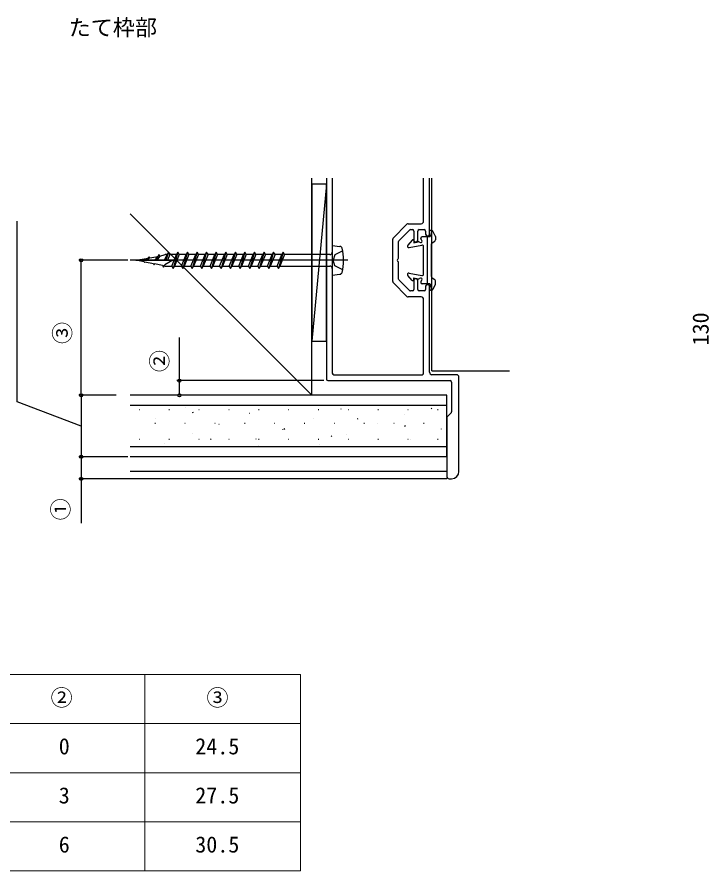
# Model space of a CAD drawing. Units: millimetres, scale not verified. Extents: x -525 to 525, y -808 to 806.
# Drawn here: x -310.9 to -29, y -372.2 to -24.4 of the extents above; entities that cross this region are included whole.
import ezdxf
from ezdxf.enums import TextEntityAlignment as Align

# ---------------------------------------------------------------- set-up
doc = ezdxf.new("R2010")
doc.units = ezdxf.units.MM
doc.header["$LTSCALE"] = 4
doc.layers.add('0-1_TABLE1', color=7, linetype='Continuous', lineweight=18)
for name, color, linetype in [('0-2_USER1', 3, 'Continuous'), ('0-3_YKK_11', 7, 'Continuous'), ('0-4_YKK_12', 2, 'Continuous'), ('0-5_YKK_13', 4, 'Continuous'), ('0-7_YKK_D', 6, 'Continuous'), ('0-9_YSS_K', 3, 'Continuous')]:
    doc.layers.add(name, color=color, linetype=linetype)
doc.styles.add('ＭＳ ゴシック', font='')
doc.styles.get('ＭＳ ゴシック').set_extended_font_data('MS Gothic')

msp = doc.modelspace()

# ---------------------------------------------------------------- linework, layer by layer
at = {"layer": '0-1_TABLE1'}
for p, q in [((-485.913, -292.249), (-195.413, -292.249)), ((-258.913, -292.249), (-258.913, -372.249)), ((-195.413, -292.249), (-195.413, -372.249)), ((-485.913, -312.249), (-195.413, -312.249)), ((-485.913, -332.249), (-195.413, -332.249)), ((-485.913, -352.249), (-195.413, -352.249)), ((-485.913, -372.249), (-195.413, -372.249))]:
    msp.add_line(p, q, dxfattribs=at)
at = {"layer": '0-3_YKK_11'}
for p, q in [((-184.868, -90.001), (-184.868, -171.917)), ((-182.468, -90.001), (-182.468, -169.517)), ((-145.268, -107.617), (-145.268, -90.001)), ((-142.868, -112.917), (-142.868, -90.001)), ((-157.692, -114.441), (-152.043, -108.793)), ((-155.292, -115.435), (-151.049, -111.193)), ((-151.619, -108.617), (-146.268, -108.617)), ((-150.625, -111.017), (-149.868, -111.017)), ((-147.068, -111.017), (-145.068, -111.017)), ((-149.268, -111.617), (-149.268, -115.417)), ((-147.668, -115.417), (-147.668, -111.617)), ((-144.468, -111.617), (-144.468, -112.917)), ((-143.868, -113.517), (-143.468, -113.517)), ((-157.868, -132.169), (-157.868, -114.866)), ((-148.668, -116.017), (-148.268, -116.017)), ((-151.049, -135.841), (-155.292, -131.599)), ((-149.268, -131.617), (-149.268, -135.417)), ((-148.268, -131.017), (-148.668, -131.017)), ((-147.668, -135.417), (-147.668, -131.617)), ((-152.043, -138.241), (-157.692, -132.593)), ((-144.468, -134.117), (-144.468, -135.417)), ((-143.468, -133.517), (-143.868, -133.517)), ((-142.868, -169.117), (-142.868, -134.117)), ((-146.268, -138.417), (-151.619, -138.417)), ((-149.868, -136.017), (-150.625, -136.017)), ((-145.068, -136.017), (-147.068, -136.017)), ((-145.268, -169.517), (-145.268, -139.417)), ((-181.868, -170.117), (-145.868, -170.117)), ((-131.868, -170.117), (-141.868, -170.117)), ((-184.268, -172.517), (-134.468, -172.517)), ((-133.868, -173.117), (-133.868, -185.269)), ((-130.868, -209.517), (-130.868, -171.117)), ((-135.868, -187.766), (-135.868, -211.517)), ((-134.043, -185.693), (-135.692, -187.341)), ((-134.868, -212.517), (-133.868, -212.517))]:
    msp.add_line(p, q, dxfattribs=at)
for points in [[(-155.708, -122.967), (-155.468, -122.601), (-155.468, -115.86)], [(-155.468, -131.174), (-155.468, -124.434), (-155.708, -124.067)]]:
    msp.add_lwpolyline(points, dxfattribs=at)
for centre, radius, start, end in [((-146.268, -107.617), 1, 270, 0), ((-151.619, -109.217), 0.6, 90, 135), ((-150.625, -111.617), 0.6, 90, 135), ((-149.868, -111.617), 0.6, 0, 90), ((-147.068, -111.617), 0.6, 90, 180), ((-145.068, -111.617), 0.6, 0, 90), ((-157.268, -114.866), 0.6, 135, 180), ((-143.868, -112.917), 0.6, 180, 270), ((-143.468, -112.917), 0.6, 270, 0), ((-154.868, -115.86), 0.6, 135, 180), ((-148.668, -115.417), 0.6, 180, 270), ((-148.268, -115.417), 0.6, 270, 0), ((-155.468, -123.517), 0.6, 113.57818, 246.42182), ((-154.868, -131.174), 0.6, 180, 225), ((-148.668, -131.617), 0.6, 90, 180), ((-148.268, -131.617), 0.6, 0, 90), ((-157.268, -132.169), 0.6, 180, 225), ((-149.868, -135.417), 0.6, 270, 0), ((-147.068, -135.417), 0.6, 180, 270), ((-145.068, -135.417), 0.6, 270, 0), ((-143.868, -134.117), 0.6, 90, 180), ((-143.468, -134.117), 0.6, 360, 90), ((-151.619, -137.817), 0.6, 225, 270), ((-150.625, -135.417), 0.6, 225, 270), ((-146.268, -139.417), 1, 360, 90), ((-181.868, -169.517), 0.6, 180, 270), ((-145.868, -169.517), 0.6, 270, 360), ((-141.868, -169.117), 1, 180, 270), ((-131.868, -171.117), 1, 0, 90), ((-184.268, -171.917), 0.6, 180, 270), ((-134.468, -173.117), 0.6, 0, 90), ((-135.268, -187.766), 0.6, 135, 180), ((-134.468, -185.269), 0.6, 315, 360), ((-134.868, -211.517), 1, 180, 270), ((-133.868, -209.517), 3, 270, 0)]:
    msp.add_arc(centre, radius, start, end, dxfattribs=at)
at = {"layer": '0-4_YKK_12'}
for q in [(-141.868, -90.001), (-110.263, -168.517)]:
    msp.add_line((-141.868, -168.517), q, dxfattribs=at)
at = {"layer": '0-5_YKK_13'}
for p, q in [((-146.468, -114.678), (-146.468, -114.517)), ((-142.868, -113.917), (-145.868, -113.917)), ((-143.668, -133.117), (-143.668, -113.917)), ((-142.479, -113.426), (-142.857, -111.809)), ((-142.039, -111.317), (-142.468, -111.317)), ((-140.531, -113.591), (-141.502, -111.649)), ((-140.468, -113.859), (-140.468, -115.185)), ((-182.468, -117.517), (-182.468, -129.517)), ((-182.468, -117.517), (-179.348, -117.845)), ((-149.967, -115.352), (-151.716, -117.319)), ((-151.157, -118.307), (-145.979, -117.328)), ((-149.268, -115.617), (-149.268, -116.417)), ((-149.268, -116.417), (-147.476, -115.969)), ((-145.268, -129.117), (-145.268, -117.917)), ((-142.068, -130.185), (-142.068, -116.85)), ((-141.786, -116.341), (-140.75, -115.694)), ((-253.168, -121.192), (-254.257, -123.517)), ((-252.809, -121.814), (-250.558, -121.177)), ((-250.903, -123.517), (-249.822, -121.177)), ((-249.822, -121.177), (-250.558, -121.177)), ((-249.268, -120.217), (-250.321, -123.517)), ((-248.714, -121.177), (-249.69, -123.517)), ((-245.922, -121.177), (-248.714, -121.177)), ((-247.872, -125.857), (-245.922, -121.177)), ((-245.368, -120.217), (-247.318, -126.817)), ((-244.814, -121.177), (-246.764, -125.857)), ((-242.022, -121.177), (-244.814, -121.177)), ((-243.972, -125.857), (-242.022, -121.177)), ((-241.468, -120.217), (-243.418, -126.817)), ((-240.914, -121.177), (-242.864, -125.857)), ((-238.122, -121.177), (-240.914, -121.177)), ((-240.072, -125.857), (-238.122, -121.177)), ((-237.568, -120.217), (-239.518, -126.817)), ((-237.014, -121.177), (-238.964, -125.857)), ((-234.222, -121.177), (-237.014, -121.177)), ((-236.172, -125.857), (-234.222, -121.177)), ((-233.668, -120.217), (-235.618, -126.817)), ((-233.114, -121.177), (-235.064, -125.857)), ((-230.322, -121.177), (-233.114, -121.177)), ((-232.272, -125.857), (-230.322, -121.177)), ((-229.768, -120.217), (-231.718, -126.817)), ((-229.214, -121.177), (-231.164, -125.857)), ((-226.422, -121.177), (-229.214, -121.177)), ((-228.372, -125.857), (-226.422, -121.177)), ((-225.868, -120.217), (-227.818, -126.817)), ((-225.314, -121.177), (-227.264, -125.857)), ((-222.522, -121.177), (-225.314, -121.177)), ((-224.472, -125.857), (-222.522, -121.177)), ((-221.968, -120.217), (-223.918, -126.817)), ((-221.414, -121.177), (-223.364, -125.857)), ((-218.622, -121.177), (-221.414, -121.177)), ((-220.572, -125.857), (-218.622, -121.177)), ((-218.068, -120.217), (-220.018, -126.817)), ((-217.514, -121.177), (-219.464, -125.857)), ((-214.722, -121.177), (-217.514, -121.177)), ((-216.672, -125.857), (-214.722, -121.177)), ((-214.168, -120.217), (-216.118, -126.817)), ((-213.614, -121.177), (-215.564, -125.857)), ((-210.822, -121.177), (-213.614, -121.177)), ((-212.772, -125.857), (-210.822, -121.177)), ((-210.268, -120.217), (-212.218, -126.817)), ((-209.714, -121.177), (-211.664, -125.857)), ((-206.922, -121.177), (-209.714, -121.177)), ((-208.872, -125.857), (-206.922, -121.177)), ((-206.368, -120.217), (-208.318, -126.817)), ((-205.814, -121.177), (-207.764, -125.857)), ((-203.022, -121.177), (-205.814, -121.177)), ((-204.972, -125.857), (-203.022, -121.177)), ((-202.468, -120.217), (-204.418, -126.817)), ((-201.914, -121.177), (-203.864, -125.857)), ((-183.468, -121.177), (-201.914, -121.177)), ((-176.184, -123.517), (-264.784, -123.517)), ((-262.468, -123.517), (-257.483, -122.638)), ((-259.138, -124.171), (-262.468, -123.517)), ((-259.138, -124.171), (-259.018, -124.38)), ((-258.879, -124.222), (-259.018, -124.38)), ((-255.374, -124.911), (-258.879, -124.222)), ((-258.457, -123.517), (-257.781, -122.976)), ((-257.068, -122.167), (-258.258, -123.517)), ((-256.86, -122.528), (-258.095, -123.517)), ((-256.86, -122.528), (-257.068, -122.167)), ((-256.86, -122.528), (-253.608, -121.955)), ((-251.61, -125.65), (-254.914, -125.001)), ((-254.646, -123.517), (-253.608, -121.955)), ((-252.809, -121.814), (-253.94, -123.517)), ((-250.558, -125.857), (-250.906, -125.789)), ((-250.672, -125.367), (-250.784, -125.577)), ((-250.558, -125.857), (-247.872, -125.857)), ((-246.764, -125.857), (-243.972, -125.857)), ((-242.864, -125.857), (-240.072, -125.857)), ((-238.964, -125.857), (-236.172, -125.857)), ((-235.064, -125.857), (-232.272, -125.857)), ((-231.164, -125.857), (-228.372, -125.857)), ((-227.264, -125.857), (-224.472, -125.857)), ((-223.364, -125.857), (-220.572, -125.857)), ((-219.464, -125.857), (-216.672, -125.857)), ((-215.564, -125.857), (-212.772, -125.857)), ((-211.664, -125.857), (-208.872, -125.857)), ((-207.764, -125.857), (-204.972, -125.857)), ((-203.864, -125.857), (-183.468, -125.857)), ((-182.468, -129.517), (-179.348, -129.189)), ((-149.967, -131.683), (-151.716, -129.716)), ((-151.157, -128.728), (-145.979, -129.707)), ((-149.268, -130.617), (-147.476, -131.065)), ((-149.268, -131.417), (-149.268, -130.617)), ((-141.786, -130.694), (-140.75, -131.341)), ((-140.468, -133.176), (-140.468, -131.85)), ((-146.468, -132.357), (-146.468, -132.517)), ((-142.868, -133.117), (-145.868, -133.117)), ((-142.479, -133.609), (-142.857, -135.226)), ((-140.531, -133.444), (-141.502, -135.386)), ((-142.039, -135.717), (-142.468, -135.717)), ((-135.868, -209.517), (-264.784, -209.517))]:
    msp.add_line(p, q, dxfattribs=at)
for points in [[(-252.809, -121.814), (-253.168, -121.192), (-253.608, -121.955)], [(-248.714, -121.177), (-249.268, -120.217), (-249.822, -121.177)], [(-244.814, -121.177), (-245.368, -120.217), (-245.922, -121.177)], [(-240.914, -121.177), (-241.468, -120.217), (-242.022, -121.177)], [(-237.014, -121.177), (-237.568, -120.217), (-238.122, -121.177)], [(-233.114, -121.177), (-233.668, -120.217), (-234.222, -121.177)], [(-229.214, -121.177), (-229.768, -120.217), (-230.322, -121.177)], [(-225.314, -121.177), (-225.868, -120.217), (-226.422, -121.177)], [(-221.414, -121.177), (-221.968, -120.217), (-222.522, -121.177)], [(-217.514, -121.177), (-218.068, -120.217), (-218.622, -121.177)], [(-213.614, -121.177), (-214.168, -120.217), (-214.722, -121.177)], [(-209.714, -121.177), (-210.268, -120.217), (-210.822, -121.177)], [(-205.814, -121.177), (-206.368, -120.217), (-206.922, -121.177)], [(-201.914, -121.177), (-202.468, -120.217), (-203.022, -121.177)], [(-178.252, -119.617), (-181.488, -121.23), (-182.059, -123.52)], [(-262.468, -123.517), (-247.468, -123.517), (-250.672, -125.367)], [(-255.374, -124.911), (-255.118, -125.355), (-254.914, -125.001)], [(-178.253, -127.423), (-181.488, -125.81), (-182.059, -123.52)], [(-251.61, -125.65), (-251.218, -126.33), (-250.784, -125.577)], [(-247.872, -125.857), (-247.318, -126.817), (-246.764, -125.857)], [(-243.972, -125.857), (-243.418, -126.817), (-242.864, -125.857)], [(-240.072, -125.857), (-239.518, -126.817), (-238.964, -125.857)], [(-236.172, -125.857), (-235.618, -126.817), (-235.064, -125.857)], [(-232.272, -125.857), (-231.718, -126.817), (-231.164, -125.857)], [(-228.372, -125.857), (-227.818, -126.817), (-227.264, -125.857)], [(-224.472, -125.857), (-223.918, -126.817), (-223.364, -125.857)], [(-220.572, -125.857), (-220.018, -126.817), (-219.464, -125.857)], [(-216.672, -125.857), (-216.118, -126.817), (-215.564, -125.857)], [(-212.772, -125.857), (-212.218, -126.817), (-211.664, -125.857)], [(-208.872, -125.857), (-208.318, -126.817), (-207.764, -125.857)], [(-204.972, -125.857), (-204.418, -126.817), (-203.864, -125.857)]]:
    msp.add_lwpolyline(points, dxfattribs=at)
for centre, radius, start, end in [((-145.868, -114.517), 0.6, 90, 180), ((-145.868, -114.678), 0.6, 180, 240), ((-142.468, -111.717), 0.4, 90, 193.18403), ((-142.868, -113.517), 0.4, 270, 13.18403), ((-142.039, -111.917), 0.6, 26.56505, 90), ((-141.068, -113.859), 0.6, 360, 26.56505), ((-179.453, -118.84), 1, 14.25208, 84), ((-151.268, -117.717), 0.6, 138.35142, 280.70954), ((-149.668, -115.617), 0.4, 360, 138.35142), ((-147.331, -116.551), 0.6, 44.03624, 104.03624), ((-146.468, -115.717), 0.6, 224.03624, 60), ((-145.868, -117.917), 0.6, 360, 100.70954), ((-141.468, -116.85), 0.6, 122.00538, 180), ((-141.068, -115.185), 0.6, 302.00538, 360), ((-183.468, -120.177), 1, 270, 0), ((-197.868, -123.517), 20, 345.74792, 14.25208), ((-183.468, -126.857), 1, 0, 90), ((-179.453, -128.195), 1, 276, 345.74792), ((-151.268, -129.317), 0.6, 79.29046, 221.64858), ((-149.668, -131.417), 0.4, 221.64858, 0), ((-147.331, -130.483), 0.6, 255.96376, 315.96376), ((-146.468, -131.317), 0.6, 300, 135.96376), ((-145.868, -132.357), 0.6, 120, 180), ((-145.868, -129.117), 0.6, 259.29046, 0), ((-141.468, -130.185), 0.6, 180, 237.99462), ((-141.068, -131.85), 0.6, 0, 57.99462), ((-145.868, -132.517), 0.6, 180, 270), ((-142.868, -133.517), 0.4, 346.81597, 90), ((-142.468, -135.317), 0.4, 166.81597, 270), ((-142.039, -135.117), 0.6, 270, 333.43495), ((-141.068, -133.176), 0.6, 333.43495, 0)]:
    msp.add_arc(centre, radius, start, end, dxfattribs=at)
at = {"layer": '0-7_YKK_D'}
for p, q in [((-265.784, -123.517), (-285.784, -123.517)), ((-284.784, -178.517), (-284.784, -123.517)), ((-185.868, -172.517), (-245.784, -172.517)), ((-276.426, -178.517), (-285.784, -178.517)), ((-270.508, -178.517), (-285.784, -178.517)), ((-284.784, -178.517), (-284.784, -203.517)), ((-185.868, -178.517), (-245.784, -178.517)), ((-270.426, -203.517), (-285.784, -203.517)), ((-265.784, -203.517), (-285.784, -203.517)), ((-135.868, -212.517), (-285.784, -212.517))]:
    msp.add_line(p, q, dxfattribs=at)
for points in [[(-284.784, -191.017), (-310.894, -181.184), (-310.894, -107.584)], [(-244.784, -178.517), (-244.784, -172.517), (-244.784, -154.988)], [(-284.784, -203.517), (-284.784, -212.517), (-284.784, -230.647)]]:
    msp.add_lwpolyline(points, dxfattribs=at)
for centre in [(-284.784, -123.517), (-244.784, -172.517), (-284.784, -178.517), (-284.784, -178.517), (-244.784, -178.517), (-284.784, -203.517), (-284.784, -203.517), (-284.784, -212.517)]:
    msp.add_circle(centre, 0.637, dxfattribs=at)
at = {"layer": '0-9_YSS_K'}
for p, q in [((-190.868, -178.517), (-190.868, -90.001)), ((-184.868, -92.517), (-190.868, -156.517)), ((-264.784, -104.601), (-190.868, -178.517)), ((-264.784, -104.601), (-190.868, -178.517)), ((-264.784, -104.601), (-190.868, -178.517)), ((-135.868, -178.517), (-264.784, -178.517)), ((-190.868, -178.517), (-264.784, -178.517)), ((-190.868, -178.517), (-264.784, -178.517)), ((-135.868, -203.517), (-135.868, -178.517)), ((-264.784, -182.517), (-135.868, -182.517)), ((-258.587, -182.62), (-258.432, -182.517)), ((-242.2, -183.672), (-242.162, -183.659)), ((-178.965, -184.007), (-178.928, -183.994)), ((-142.254, -183.977), (-141.92, -183.756)), ((-261.181, -184.356), (-260.981, -184.356)), ((-249.021, -184.356), (-248.821, -184.356)), ((-239.377, -185.576), (-239.043, -185.355)), ((-236.861, -184.356), (-236.661, -184.356)), ((-224.701, -184.356), (-224.501, -184.356)), ((-216.163, -185.816), (-216.125, -185.802)), ((-212.541, -184.356), (-212.341, -184.356)), ((-200.381, -184.356), (-200.181, -184.356)), ((-188.221, -184.356), (-188.021, -184.356)), ((-176.061, -184.356), (-175.861, -184.356)), ((-163.901, -184.356), (-163.701, -184.356)), ((-152.928, -186.15), (-152.891, -186.137)), ((-151.741, -184.356), (-151.541, -184.356)), ((-139.581, -184.356), (-139.381, -184.356)), ((-254.721, -189.856), (-254.521, -189.856)), ((-254.681, -188.091), (-254.643, -188.078)), ((-242.561, -189.856), (-242.361, -189.856)), ((-230.401, -189.856), (-230.201, -189.856)), ((-228.644, -190.235), (-228.606, -190.222)), ((-218.241, -189.856), (-218.041, -189.856)), ((-206.081, -189.856), (-205.881, -189.856)), ((-193.921, -189.856), (-193.721, -189.856)), ((-190.126, -187.959), (-190.088, -187.946)), ((-181.761, -189.856), (-181.561, -189.856)), ((-172.222, -188.141), (-171.888, -187.92)), ((-169.601, -189.856), (-169.401, -189.856)), ((-164.089, -190.103), (-164.051, -190.089)), ((-157.441, -189.856), (-157.241, -189.856)), ((-153.011, -191.097), (-152.678, -190.876)), ((-145.281, -189.856), (-145.081, -189.856)), ((-239.616, -194.121), (-239.578, -194.107)), ((-202.607, -192.379), (-202.569, -192.365)), ((-202.19, -192.305), (-201.856, -192.084)), ((-176.57, -194.522), (-176.532, -194.509)), ((-138.052, -192.246), (-138.014, -192.233)), ((-261.181, -196.316), (-260.981, -196.316)), ((-250.777, -198.073), (-250.739, -198.06)), ((-249.021, -196.316), (-248.821, -196.316)), ((-236.861, -196.316), (-236.661, -196.316)), ((-232.157, -196.469), (-231.824, -196.248)), ((-224.701, -196.316), (-224.501, -196.316)), ((-213.579, -196.264), (-213.541, -196.251)), ((-212.541, -196.316), (-212.341, -196.316)), ((-200.381, -196.316), (-200.181, -196.316)), ((-188.221, -196.316), (-188.021, -196.316)), ((-182.979, -195.261), (-182.645, -195.04)), ((-176.061, -196.316), (-175.861, -196.316)), ((-163.901, -196.316), (-163.701, -196.316)), ((-151.741, -196.316), (-151.541, -196.316)), ((-150.533, -196.666), (-150.495, -196.653)), ((-139.581, -196.316), (-139.381, -196.316)), ((-135.868, -199.518), (-264.784, -199.517)), ((-212.947, -199.425), (-212.613, -199.204)), ((-187.542, -198.408), (-187.504, -198.395)), ((-135.868, -203.517), (-264.784, -203.517))]:
    msp.add_line(p, q, dxfattribs=at)
msp.add_lwpolyline([(-184.868, -156.517), (-184.868, -92.517), (-190.868, -92.517), (-190.868, -156.517)], close=True, dxfattribs=at)

# ---------------------------------------------------------------- texts
at = {"layer": '0-1_TABLE1', "style": 'ＭＳ ゴシック'}
for s, p in [('②', (-297.26, -306.954)), ('③', (-233.76, -306.954)), ('0', (-293.936, -326.749)), ('24.5', (-238.311, -326.749)), ('3', (-293.936, -346.749)), ('27.5', (-238.311, -346.749)), ('6', (-293.936, -366.749)), ('30.5', (-238.311, -366.749))]:
    msp.add_text(s, height=6.598, dxfattribs=at).set_placement(p, align=Align.BOTTOM_LEFT)
at = {"layer": '0-2_USER1', "style": 'ＭＳ ゴシック'}
msp.add_text('たて枠部', height=6.598, dxfattribs=at).set_placement((-289.895, -33.985), align=Align.BOTTOM_LEFT)
at = {"layer": '0-7_YKK_D', "style": 'ＭＳ ゴシック'}
for s, rotation, p in [('130', 90.018, (-27.15, -158.2)), ('③', 90, (-287.17, -157.614)), ('②', 90, (-247.57, -169.074)), ('①', 90, (-287.87, -229.453))]:
    msp.add_text(s, height=6.598, rotation=rotation, dxfattribs=at).set_placement(p, align=Align.BOTTOM_LEFT)

doc.saveas('drawing.dxf')
